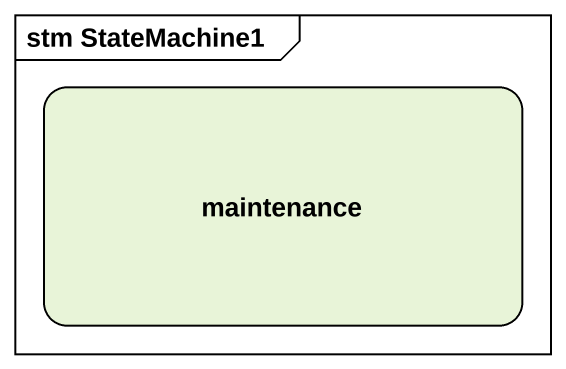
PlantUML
@startuml
mainframe stm StateMachine1
hide empty description
state maintenance
@enduml
